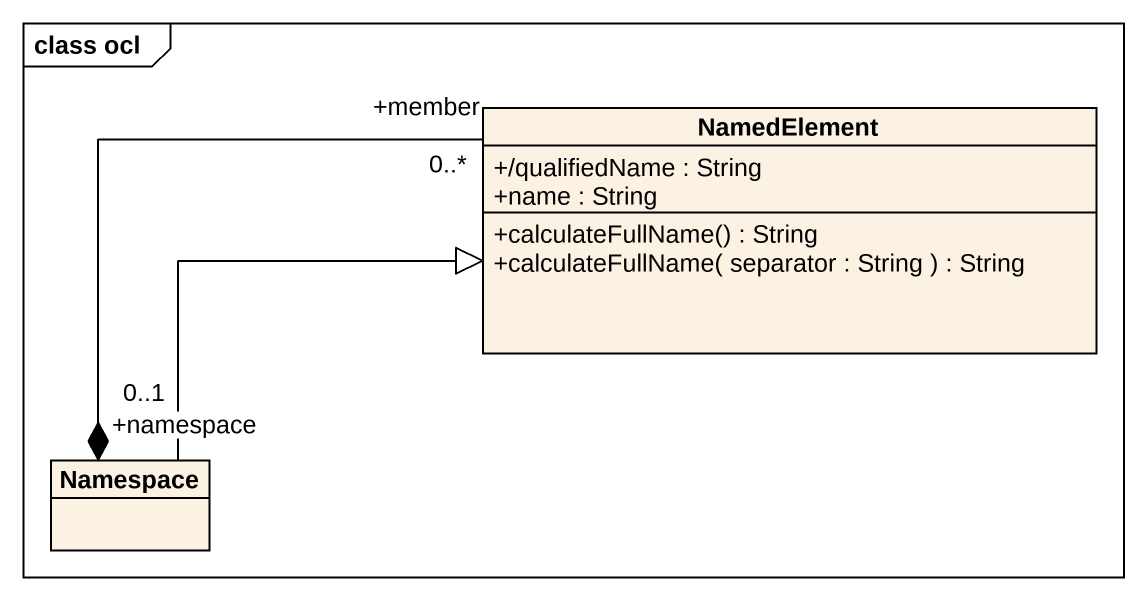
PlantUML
@startuml
mainframe class ocl
hide circle
hide empty members
skinparam classAttributeIconSize 0
class NamedElement {
  +/qualifiedName : String
  +name : String
  +calculateFullName() : String
  +calculateFullName( separator : String ) : String
}
class "Namespace" as Namespace_
Namespace_ "+namespace\n0..1" *-right- "+member\n0..*" NamedElement
Namespace_ -right-|> NamedElement
@enduml
